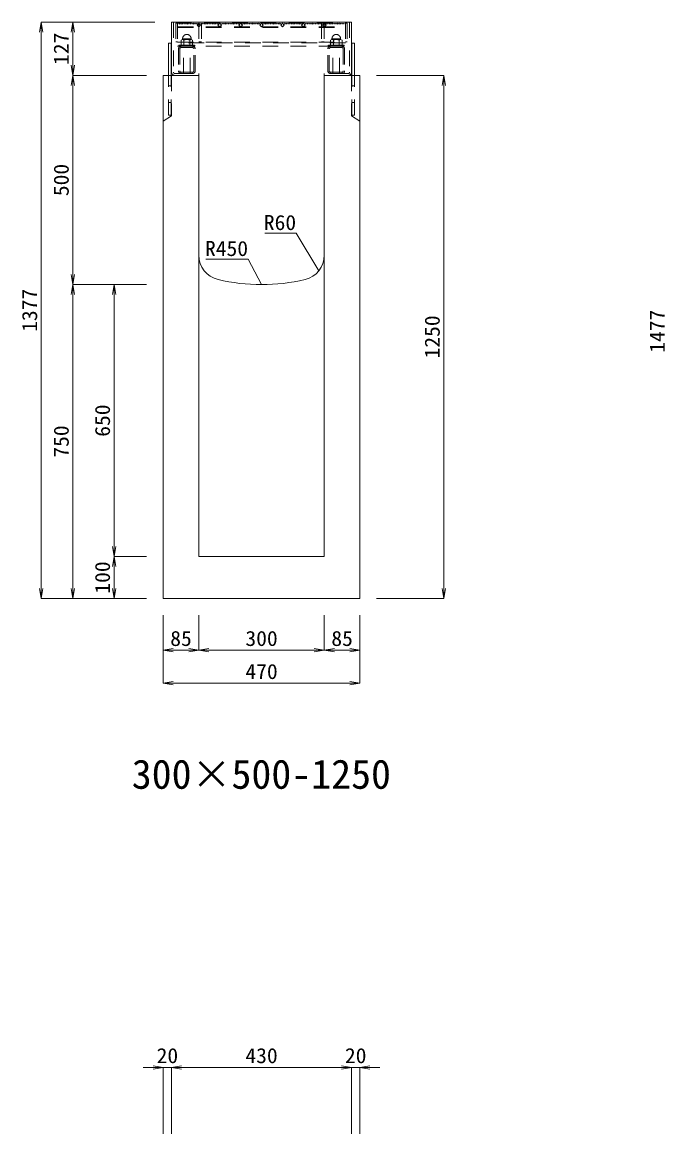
# Model space of a CAD drawing. Units: millimetres at full size; some dimension numbers follow another scale. Extents: x -734 to 58102, y 49499 to 87169.
# Drawn here: x 12738 to 14273, y 58301 to 60957 of the extents above; entities that cross this region are included whole.
import ezdxf
from ezdxf.enums import TextEntityAlignment as Align

# ---------------------------------------------------------------- set-up
doc = ezdxf.new("R2010")
doc.units = ezdxf.units.MM
doc.header["$LTSCALE"] = 50
doc.linetypes.add('USER1', pattern=[1.35, 0.75, -0.6])
doc.layers.add('0_2', color=7, linetype='Continuous')
for name, color, linetype, lineweight in [('寸法線', 7, 'Continuous', 13), ('引出線', 4, 'Continuous', 13), ('本体', 2, 'Continuous', 20), ('ｸﾞﾚｰﾁﾝｸﾞ', 7, 'USER1', 9)]:
    doc.layers.add(name, color=color, linetype=linetype, lineweight=lineweight)
doc.styles.add('ＭＳ 明朝', font='')
doc.styles.get('ＭＳ 明朝').set_extended_font_data('MS Mincho')

# ---------------------------------------------------------------- blocks, each defined once
blk = doc.blocks.new('open_arrow')
at = {"color": 0, "linetype": 'Continuous', "lineweight": -2}
blk.add_lwpolyline([(7.5, 1.25), (0, 0), (7.5, -1.25)], dxfattribs=at)

msp = doc.modelspace()

# ---------------------------------------------------------------- linework, layer by layer
at = {"layer": '寸法線'}
for p, q in [((12783.14, 59580.12), (12783.14, 60957.12)), ((13054.48, 60957.12), (12783.14, 60957.12)), ((12858.69, 60957.12), (12858.69, 60830.12)), ((13054.48, 60957.12), (12858.69, 60957.12)), ((12858.69, 60830.12), (12858.69, 60330.12)), ((13034.48, 60830.12), (12858.69, 60830.12)), ((13034.48, 60830.12), (12858.69, 60830.12)), ((13584.52, 60830.12), (13745.31, 60830.12)), ((13745.31, 60830.12), (13745.31, 59580.12)), ((13034.48, 60330.12), (12858.69, 60330.12)), ((12858.69, 60330.12), (12858.69, 59580.12)), ((13034.48, 60330.12), (12858.69, 60330.12)), ((12957.29, 59680.12), (12957.29, 60330.12)), ((13034.48, 60330.12), (12957.29, 60330.12)), ((13034.48, 59680.12), (12957.29, 59680.12)), ((12957.29, 59580.12), (12957.29, 59680.12)), ((13034.48, 59680.12), (12957.29, 59680.12)), ((13034.48, 59580.12), (12783.14, 59580.12)), ((13034.48, 59580.12), (12858.69, 59580.12)), ((13034.48, 59580.12), (12957.29, 59580.12)), ((13584.52, 59580.12), (13745.31, 59580.12)), ((13074.5, 59540.1), (13074.5, 59377.52)), ((13074.5, 59540.1), (13074.5, 59456.58)), ((13159.5, 59540.1), (13159.5, 59456.58)), ((13159.5, 59540.1), (13159.5, 59456.58)), ((13459.5, 59540.1), (13459.5, 59456.58)), ((13459.5, 59540.1), (13459.5, 59456.58)), ((13544.5, 59540.1), (13544.5, 59377.52)), ((13544.5, 59540.1), (13544.5, 59456.58)), ((13074.5, 59456.58), (13159.5, 59456.58)), ((13159.5, 59456.58), (13459.5, 59456.58)), ((13459.5, 59456.58), (13544.5, 59456.58)), ((13074.5, 59377.52), (13544.5, 59377.52)), ((13142.5, 58459.59), (13026.5, 58459.59)), ((13074.5, 58300.87), (13074.5, 58459.59)), ((13094.5, 58459.59), (13524.5, 58459.59)), ((13094.5, 58300.87), (13094.5, 58459.59)), ((13094.5, 58300.87), (13094.5, 58459.59)), ((13476.5, 58459.59), (13592.5, 58459.59)), ((13524.5, 58300.87), (13524.5, 58459.59)), ((13524.5, 58300.87), (13524.5, 58459.59)), ((13544.5, 58300.87), (13544.5, 58459.59))]:
    msp.add_line(p, q, dxfattribs=at)
at = {"layer": '引出線'}
for points in [[(13446.57, 60363.43), (13392.16, 60453.33), (13317.49, 60453.33)], [(13309.5, 60330.12), (13277.28, 60391.26), (13176.27, 60391.26)]]:
    msp.add_lwpolyline(points, dxfattribs=at)
at = {"layer": '本体'}
for p, q in [((13074.5, 60830.12), (13074.5, 59580.12)), ((13074.5, 60830.12), (13159.5, 60830.12)), ((13159.5, 60400.64), (13159.5, 60830.12)), ((13459.5, 60400.64), (13459.5, 60830.12)), ((13459.5, 60830.12), (13544.5, 60830.12)), ((13544.5, 59580.12), (13544.5, 60830.12)), ((13159.5, 60400.64), (13159.5, 59680.12)), ((13459.5, 60400.64), (13459.5, 59680.12)), ((13159.5, 59680.12), (13459.5, 59680.12)), ((13074.5, 59580.12), (13544.5, 59580.12))]:
    msp.add_line(p, q, dxfattribs=at)
at = {"layer": '本体', "linetype": 'USER1', "lineweight": 9}
for p, q in [((13094.51, 60830.12), (13094.51, 60733.11)), ((13524.51, 60830.12), (13524.51, 60733.11)), ((13074.51, 60720.61), (13094.51, 60733.11)), ((13544.51, 60720.61), (13524.51, 60733.11))]:
    msp.add_line(p, q, dxfattribs=at)
at = {"layer": '本体'}
for centre, radius, start, end in [((13219.5, 60400.64), 60, 180, 256.65785), ((13399.5, 60400.64), 60, 283.34237, 0), ((13309.5, 60780.12), 450, 256.65777, 283.34225)]:
    msp.add_arc(centre, radius, start, end, dxfattribs=at)
at = {"layer": 'ｸﾞﾚｰﾁﾝｸﾞ', "linetype": 'Continuous'}
for p, q in [((13094.5, 60957.12), (13524.5, 60957.12)), ((13094.5, 60837.75), (13094.5, 60957.12)), ((13524.5, 60830.12), (13524.5, 60957.12)), ((13093.5, 60907.11), (13087.5, 60907.11)), ((13087.5, 60830.12), (13087.5, 60907.11)), ((13093.5, 60830.12), (13093.5, 60907.11)), ((13525.5, 60907.11), (13531.5, 60907.11)), ((13525.5, 60830.12), (13525.5, 60907.11)), ((13531.5, 60830.12), (13531.5, 60907.11))]:
    msp.add_line(p, q, dxfattribs=at)
at = {"layer": 'ｸﾞﾚｰﾁﾝｸﾞ'}
for p, q in [((13099, 60957.12), (13099, 60837.62)), ((13104.5, 60954.62), (13104.5, 60910.62)), ((13109, 60954.62), (13109, 60910.62)), ((13109, 60954.62), (13109, 60899.62)), ((13109, 60946.12), (13510, 60946.12)), ((13109, 60944.62), (13510, 60944.62)), ((13112.2, 60954.62), (13113.1, 60952.52)), ((13113.1, 60952.52), (13114, 60954.62)), ((13116, 60954.62), (13116.9, 60952.52)), ((13116.9, 60952.52), (13117.8, 60954.62)), ((13119.8, 60954.62), (13120.7, 60952.52)), ((13120.7, 60952.52), (13121.6, 60954.62)), ((13123.6, 60954.62), (13124.5, 60952.52)), ((13124.5, 60952.52), (13125.4, 60954.62)), ((13127.4, 60954.62), (13128.3, 60952.52)), ((13128.3, 60952.52), (13129.2, 60954.62)), ((13131.2, 60954.62), (13132.1, 60952.52)), ((13132.1, 60952.52), (13133, 60954.62)), ((13135, 60954.62), (13135.9, 60952.52)), ((13135.9, 60952.52), (13136.8, 60954.62)), ((13138.8, 60954.62), (13139.7, 60952.52)), ((13139.7, 60952.52), (13140.6, 60954.62)), ((13142.6, 60954.62), (13143.5, 60952.52)), ((13143.5, 60952.52), (13144.4, 60954.62)), ((13146.4, 60954.62), (13147.3, 60952.52)), ((13147.3, 60952.52), (13148.2, 60954.62)), ((13150.2, 60954.62), (13151.1, 60952.52)), ((13151.1, 60952.52), (13152, 60954.62)), ((13154, 60954.62), (13154.9, 60952.52)), ((13154.9, 60952.52), (13155.8, 60954.62)), ((13159.5, 60954.62), (13155.26, 60950.37)), ((13155.26, 60950.37), (13159.5, 60946.13)), ((13163.74, 60950.37), (13159.5, 60954.62)), ((13159.5, 60946.13), (13163.74, 60950.37)), ((13159.5, 60946.13), (13160, 60946.63)), ((13160, 60954.62), (13160, 60910.62)), ((13164.5, 60954.62), (13165.4, 60952.52)), ((13165.4, 60952.52), (13166.3, 60954.62)), ((13166, 60954.62), (13166, 60910.62)), ((13168.3, 60954.62), (13169.2, 60952.52)), ((13169.2, 60952.52), (13170.1, 60954.62)), ((13172.1, 60954.62), (13173, 60952.52)), ((13173, 60952.52), (13173.9, 60954.62)), ((13175.9, 60954.62), (13176.8, 60952.52)), ((13176.8, 60952.52), (13177.7, 60954.62)), ((13179.7, 60954.62), (13180.6, 60952.52)), ((13180.6, 60952.52), (13181.5, 60954.62)), ((13183.5, 60954.62), (13184.4, 60952.52)), ((13184.4, 60952.52), (13185.3, 60954.62)), ((13187.3, 60954.62), (13188.2, 60952.52)), ((13188.2, 60952.52), (13189.1, 60954.62)), ((13191.1, 60954.62), (13192, 60952.52)), ((13192, 60952.52), (13192.9, 60954.62)), ((13194.9, 60954.62), (13195.8, 60952.52)), ((13195.8, 60952.52), (13196.7, 60954.62)), ((13198.7, 60954.62), (13199.6, 60952.52)), ((13199.6, 60952.52), (13200.5, 60954.62)), ((13202.5, 60954.62), (13203.4, 60952.52)), ((13203.4, 60952.52), (13204.3, 60954.62)), ((13209.5, 60954.62), (13205.26, 60950.37)), ((13205.26, 60950.37), (13209.5, 60946.13)), ((13213.74, 60950.37), (13209.5, 60954.62)), ((13209.5, 60946.13), (13213.74, 60950.37)), ((13214.5, 60954.62), (13215.4, 60952.52)), ((13215.4, 60952.52), (13216.3, 60954.62)), ((13218.3, 60954.62), (13219.2, 60952.52)), ((13219.2, 60952.52), (13220.1, 60954.62)), ((13222.1, 60954.62), (13223, 60952.52)), ((13223, 60952.52), (13223.9, 60954.62)), ((13225.9, 60954.62), (13226.8, 60952.52)), ((13226.8, 60952.52), (13227.7, 60954.62)), ((13229.7, 60954.62), (13230.6, 60952.52)), ((13230.6, 60952.52), (13231.5, 60954.62)), ((13233.5, 60954.62), (13234.4, 60952.52)), ((13234.4, 60952.52), (13235.3, 60954.62)), ((13237.3, 60954.62), (13238.2, 60952.52)), ((13238.2, 60952.52), (13239.1, 60954.62)), ((13241.1, 60954.62), (13242, 60952.52)), ((13242, 60952.52), (13242.9, 60954.62)), ((13244.9, 60954.62), (13245.8, 60952.52)), ((13245.8, 60952.52), (13246.7, 60954.62)), ((13248.7, 60954.62), (13249.6, 60952.52)), ((13249.6, 60952.52), (13250.5, 60954.62)), ((13252.5, 60954.62), (13253.4, 60952.52)), ((13253.4, 60952.52), (13254.3, 60954.62)), ((13259.5, 60954.62), (13255.26, 60950.37)), ((13255.26, 60950.37), (13259.5, 60946.13)), ((13263.74, 60950.37), (13259.5, 60954.62)), ((13259.5, 60946.13), (13263.74, 60950.37)), ((13264.5, 60954.62), (13265.4, 60952.52)), ((13265.4, 60952.52), (13266.3, 60954.62)), ((13268.3, 60954.62), (13269.2, 60952.52)), ((13269.2, 60952.52), (13270.1, 60954.62)), ((13272.1, 60954.62), (13273, 60952.52)), ((13273, 60952.52), (13273.9, 60954.62)), ((13275.9, 60954.62), (13276.8, 60952.52)), ((13276.8, 60952.52), (13277.7, 60954.62)), ((13279.7, 60954.62), (13280.6, 60952.52)), ((13280.6, 60952.52), (13281.5, 60954.62)), ((13283.5, 60954.62), (13284.4, 60952.52)), ((13284.4, 60952.52), (13285.3, 60954.62)), ((13287.3, 60954.62), (13288.2, 60952.52)), ((13288.2, 60952.52), (13289.1, 60954.62)), ((13291.1, 60954.62), (13292, 60952.52)), ((13292, 60952.52), (13292.9, 60954.62)), ((13294.9, 60954.62), (13295.8, 60952.52)), ((13295.8, 60952.52), (13296.7, 60954.62)), ((13298.7, 60954.62), (13299.6, 60952.52)), ((13299.6, 60952.52), (13300.5, 60954.62)), ((13302.5, 60954.62), (13303.4, 60952.52)), ((13303.4, 60952.52), (13304.3, 60954.62)), ((13309.5, 60954.62), (13305.26, 60950.37)), ((13305.26, 60950.37), (13309.5, 60946.13)), ((13309.5, 60954.62), (13313.74, 60950.37)), ((13313.74, 60950.37), (13309.5, 60946.13)), ((13315.6, 60952.52), (13314.7, 60954.62)), ((13316.5, 60954.62), (13315.6, 60952.52)), ((13319.4, 60952.52), (13318.5, 60954.62)), ((13320.3, 60954.62), (13319.4, 60952.52)), ((13323.2, 60952.52), (13322.3, 60954.62)), ((13324.1, 60954.62), (13323.2, 60952.52)), ((13327, 60952.52), (13326.1, 60954.62)), ((13327.9, 60954.62), (13327, 60952.52)), ((13330.8, 60952.52), (13329.9, 60954.62)), ((13331.7, 60954.62), (13330.8, 60952.52)), ((13334.6, 60952.52), (13333.7, 60954.62)), ((13335.5, 60954.62), (13334.6, 60952.52)), ((13338.4, 60952.52), (13337.5, 60954.62)), ((13339.3, 60954.62), (13338.4, 60952.52)), ((13342.2, 60952.52), (13341.3, 60954.62)), ((13343.1, 60954.62), (13342.2, 60952.52)), ((13346, 60952.52), (13345.1, 60954.62)), ((13346.9, 60954.62), (13346, 60952.52)), ((13349.8, 60952.52), (13348.9, 60954.62)), ((13350.7, 60954.62), (13349.8, 60952.52)), ((13353.6, 60952.52), (13352.7, 60954.62)), ((13354.5, 60954.62), (13353.6, 60952.52)), ((13355.26, 60950.37), (13359.5, 60954.62)), ((13359.5, 60946.13), (13355.26, 60950.37)), ((13359.5, 60954.62), (13363.74, 60950.37)), ((13363.74, 60950.37), (13359.5, 60946.13)), ((13365.6, 60952.52), (13364.7, 60954.62)), ((13366.5, 60954.62), (13365.6, 60952.52)), ((13369.4, 60952.52), (13368.5, 60954.62)), ((13370.3, 60954.62), (13369.4, 60952.52)), ((13373.2, 60952.52), (13372.3, 60954.62)), ((13374.1, 60954.62), (13373.2, 60952.52)), ((13377, 60952.52), (13376.1, 60954.62)), ((13377.9, 60954.62), (13377, 60952.52)), ((13380.8, 60952.52), (13379.9, 60954.62)), ((13381.7, 60954.62), (13380.8, 60952.52)), ((13384.6, 60952.52), (13383.7, 60954.62)), ((13385.5, 60954.62), (13384.6, 60952.52)), ((13388.4, 60952.52), (13387.5, 60954.62)), ((13389.3, 60954.62), (13388.4, 60952.52)), ((13392.2, 60952.52), (13391.3, 60954.62)), ((13393.1, 60954.62), (13392.2, 60952.52)), ((13396, 60952.52), (13395.1, 60954.62)), ((13396.9, 60954.62), (13396, 60952.52)), ((13399.8, 60952.52), (13398.9, 60954.62)), ((13400.7, 60954.62), (13399.8, 60952.52)), ((13403.6, 60952.52), (13402.7, 60954.62)), ((13404.5, 60954.62), (13403.6, 60952.52)), ((13405.26, 60950.37), (13409.5, 60954.62)), ((13409.5, 60946.13), (13405.26, 60950.37)), ((13409.5, 60954.62), (13413.74, 60950.37)), ((13413.74, 60950.37), (13409.5, 60946.13)), ((13415.6, 60952.52), (13414.7, 60954.62)), ((13416.5, 60954.62), (13415.6, 60952.52)), ((13419.4, 60952.52), (13418.5, 60954.62)), ((13420.3, 60954.62), (13419.4, 60952.52)), ((13423.2, 60952.52), (13422.3, 60954.62)), ((13424.1, 60954.62), (13423.2, 60952.52)), ((13427, 60952.52), (13426.1, 60954.62)), ((13427.9, 60954.62), (13427, 60952.52)), ((13430.8, 60952.52), (13429.9, 60954.62)), ((13431.7, 60954.62), (13430.8, 60952.52)), ((13434.6, 60952.52), (13433.7, 60954.62)), ((13435.5, 60954.62), (13434.6, 60952.52)), ((13438.4, 60952.52), (13437.5, 60954.62)), ((13439.3, 60954.62), (13438.4, 60952.52)), ((13442.2, 60952.52), (13441.3, 60954.62)), ((13443.1, 60954.62), (13442.2, 60952.52)), ((13446, 60952.52), (13445.1, 60954.62)), ((13446.9, 60954.62), (13446, 60952.52)), ((13449.8, 60952.52), (13448.9, 60954.62)), ((13450.7, 60954.62), (13449.8, 60952.52)), ((13453.6, 60952.52), (13452.7, 60954.62)), ((13453, 60954.62), (13453, 60910.62)), ((13454.5, 60954.62), (13453.6, 60952.52)), ((13455.26, 60950.37), (13459.5, 60954.62)), ((13459.5, 60946.13), (13455.26, 60950.37)), ((13459, 60954.62), (13459, 60910.62)), ((13459.5, 60946.13), (13459, 60946.63)), ((13459.5, 60954.62), (13463.74, 60950.37)), ((13463.74, 60950.37), (13459.5, 60946.13)), ((13464.1, 60952.52), (13463.2, 60954.62)), ((13465, 60954.62), (13464.1, 60952.52)), ((13467.9, 60952.52), (13467, 60954.62)), ((13468.8, 60954.62), (13467.9, 60952.52)), ((13471.7, 60952.52), (13470.8, 60954.62)), ((13472.6, 60954.62), (13471.7, 60952.52)), ((13475.5, 60952.52), (13474.6, 60954.62)), ((13476.4, 60954.62), (13475.5, 60952.52)), ((13479.3, 60952.52), (13478.4, 60954.62)), ((13480.2, 60954.62), (13479.3, 60952.52)), ((13483.1, 60952.52), (13482.2, 60954.62)), ((13484, 60954.62), (13483.1, 60952.52)), ((13486.9, 60952.52), (13486, 60954.62)), ((13487.8, 60954.62), (13486.9, 60952.52)), ((13490.7, 60952.52), (13489.8, 60954.62)), ((13491.6, 60954.62), (13490.7, 60952.52)), ((13494.5, 60952.52), (13493.6, 60954.62)), ((13495.4, 60954.62), (13494.5, 60952.52)), ((13498.3, 60952.52), (13497.4, 60954.62)), ((13499.2, 60954.62), (13498.3, 60952.52)), ((13502.1, 60952.52), (13501.2, 60954.62)), ((13503, 60954.62), (13502.1, 60952.52)), ((13505.9, 60952.52), (13505, 60954.62)), ((13506.8, 60954.62), (13505.9, 60952.52)), ((13510, 60954.62), (13510, 60910.62)), ((13510, 60954.62), (13510, 60899.62)), ((13514.5, 60954.62), (13514.5, 60910.62)), ((13520, 60957.12), (13520, 60837.62)), ((13104.5, 60910.62), (13109, 60910.62)), ((13109, 60909.62), (13510, 60909.62)), ((13510, 60908.12), (13109, 60908.12)), ((13117.15, 60914.42), (13120.61, 60915.62)), ((13117.15, 60902.62), (13117.15, 60914.42)), ((13120.61, 60917.62), (13141.39, 60917.62)), ((13120.61, 60915.62), (13120.61, 60917.62)), ((13120.61, 60915.62), (13124.08, 60914.42)), ((13141.39, 60915.62), (13120.61, 60915.62)), ((13124.08, 60914.42), (13131, 60915.62)), ((13124.08, 60902.62), (13124.08, 60914.42)), ((13131, 60915.62), (13137.93, 60914.42)), ((13137.93, 60914.42), (13141.39, 60915.62)), ((13137.93, 60914.42), (13137.93, 60902.62)), ((13141.39, 60917.62), (13141.39, 60915.62)), ((13141.39, 60915.62), (13144.85, 60914.42)), ((13144.85, 60914.42), (13144.85, 60902.62)), ((13160, 60910.62), (13166, 60910.62)), ((13459, 60910.62), (13453, 60910.62)), ((13477.61, 60915.62), (13474.15, 60914.42)), ((13474.15, 60914.42), (13474.15, 60902.62)), ((13498.39, 60917.62), (13477.61, 60917.62)), ((13477.61, 60917.62), (13477.61, 60915.62)), ((13481.07, 60914.42), (13477.61, 60915.62)), ((13477.61, 60915.62), (13498.39, 60915.62)), ((13488, 60915.62), (13481.07, 60914.42)), ((13481.07, 60914.42), (13481.07, 60902.62)), ((13494.92, 60914.42), (13488, 60915.62)), ((13498.39, 60915.62), (13494.92, 60914.42)), ((13494.92, 60902.62), (13494.92, 60914.42)), ((13498.39, 60915.62), (13498.39, 60917.62)), ((13501.85, 60914.42), (13498.39, 60915.62)), ((13501.85, 60902.62), (13501.85, 60914.42)), ((13514.5, 60910.62), (13510, 60910.62)), ((13109, 60899.62), (13510, 60899.62)), ((13111, 60893.22), (13111, 60841.02)), ((13112, 60902.62), (13150, 60902.62)), ((13112, 60902.62), (13131, 60902.62)), ((13112, 60899.62), (13112, 60902.62)), ((13150, 60899.62), (13112, 60899.62)), ((13114.2, 60893.22), (13114.2, 60841.02)), ((13116.5, 60899.55), (13116.5, 60896.29)), ((13131, 60902.62), (13117.15, 60902.62)), ((13144.6, 60899.62), (13117.4, 60899.62)), ((13144.6, 60899.62), (13117.4, 60899.62)), ((13144.6, 60896.42), (13117.4, 60896.42)), ((13123, 60834.62), (13123, 60899.62)), ((13123, 60899.62), (13139, 60899.62)), ((13131, 60902.62), (13124.08, 60902.62)), ((13144.85, 60902.62), (13131, 60902.62)), ((13139, 60834.62), (13139, 60899.62)), ((13145.5, 60899.55), (13145.5, 60896.29)), ((13147.8, 60841.02), (13147.8, 60893.22)), ((13150, 60902.62), (13150, 60899.62)), ((13151, 60841.02), (13151, 60893.22)), ((13468, 60841.02), (13468, 60893.22)), ((13507, 60902.62), (13469, 60902.62)), ((13469, 60902.62), (13469, 60899.62)), ((13469, 60899.62), (13507, 60899.62)), ((13471.2, 60841.02), (13471.2, 60893.22)), ((13473.5, 60899.55), (13473.5, 60896.29)), ((13474.15, 60902.62), (13488, 60902.62)), ((13474.4, 60899.62), (13501.6, 60899.62)), ((13474.4, 60899.62), (13501.6, 60899.62)), ((13474.4, 60896.42), (13501.6, 60896.42)), ((13480, 60834.62), (13480, 60899.62)), ((13496, 60899.62), (13480, 60899.62)), ((13488, 60902.62), (13501.85, 60902.62)), ((13507, 60902.62), (13488, 60902.62)), ((13488, 60902.62), (13494.92, 60902.62)), ((13496, 60834.62), (13496, 60899.62)), ((13502.5, 60899.55), (13502.5, 60896.29)), ((13504.8, 60893.22), (13504.8, 60841.02)), ((13507, 60899.62), (13507, 60902.62)), ((13508, 60893.22), (13508, 60841.02)), ((13087.5, 60735.12), (13087.5, 60830.12)), ((13093.5, 60735.12), (13093.5, 60830.12)), ((13102, 60834.62), (13159.5, 60834.62)), ((13116.5, 60837.95), (13116.5, 60834.68)), ((13117.4, 60837.82), (13144.6, 60837.82)), ((13117.4, 60834.62), (13144.6, 60834.62)), ((13145.5, 60837.95), (13145.5, 60834.68)), ((13159.5, 60834.62), (13159.5, 60830.12)), ((13517, 60834.62), (13459.5, 60834.62)), ((13459.5, 60834.62), (13459.5, 60830.12)), ((13473.5, 60837.95), (13473.5, 60834.68)), ((13501.6, 60837.82), (13474.4, 60837.82)), ((13501.6, 60834.62), (13474.4, 60834.62)), ((13502.5, 60837.95), (13502.5, 60834.68)), ((13525.5, 60735.12), (13525.5, 60830.12)), ((13531.5, 60735.12), (13531.5, 60830.12)), ((13087.5, 60805.12), (13093.5, 60805.12)), ((13525.5, 60805.12), (13531.5, 60805.12)), ((13087.5, 60765.12), (13093.5, 60765.12)), ((13525.5, 60765.12), (13531.5, 60765.12)), ((13093.5, 60735.12), (13087.5, 60735.12)), ((13525.5, 60735.12), (13531.5, 60735.12))]:
    msp.add_line(p, q, dxfattribs=at)
at = {"layer": 'ｸﾞﾚｰﾁﾝｸﾞ', "lineweight": 5}
msp.add_line((13104.5, 60954.62), (13514.5, 60954.62), dxfattribs=at)
at = {"layer": 'ｸﾞﾚｰﾁﾝｸﾞ'}
for centre, radius, start, end in [((13131, 60917.62), 10.25, 0, 180), ((13488, 60917.62), 10.25, 0, 180), ((13117.4, 60893.22), 6.4, 90, 180), ((13117.4, 60893.22), 3.2, 90, 180), ((13144.6, 60893.22), 6.4, 0, 90), ((13144.6, 60893.22), 3.2, 0, 90), ((13474.4, 60893.22), 6.4, 90, 180), ((13474.4, 60893.22), 3.2, 90, 180), ((13501.6, 60893.22), 6.4, 0, 90), ((13501.6, 60893.22), 3.2, 0, 90), ((13102, 60837.62), 7.5, 179.01874, 270), ((13102, 60837.62), 3, 180, 270), ((13117.4, 60841.02), 6.4, 180, 270), ((13117.4, 60841.02), 3.2, 180, 270), ((13144.6, 60841.02), 6.4, 270, 0), ((13144.6, 60841.02), 3.2, 270, 0), ((13474.4, 60841.02), 6.4, 180, 270), ((13474.4, 60841.02), 3.2, 180, 270), ((13501.6, 60841.02), 6.4, 270, 0), ((13501.6, 60841.02), 3.2, 270, 0), ((13517, 60837.62), 7.5, 270, 0), ((13517, 60837.62), 3, 270, 0)]:
    msp.add_arc(centre, radius, start, end, dxfattribs=at)

# ---------------------------------------------------------------- block references
at = {"layer": '寸法線', "xscale": 3.2, "yscale": 3.2}
for p, rotation in [((12783.14, 60957.12), 270), ((12858.69, 60957.12), 270), ((12858.69, 60830.12), 90), ((12858.69, 60830.12), 270), ((13745.31, 60830.12), 270), ((12858.69, 60330.12), 90), ((12858.69, 60330.12), 270), ((12957.29, 60330.12), 270), ((12957.29, 59680.12), 90), ((12957.29, 59680.12), 270), ((12783.14, 59580.12), 90), ((12858.69, 59580.12), 90), ((12957.29, 59580.12), 90), ((13745.31, 59580.12), 90), ((13159.5, 59456.58), 180), ((13459.5, 59456.58), 180), ((13544.5, 59456.58), 180), ((13544.5, 59377.52), 180), ((13074.5, 58459.59), 180), ((13524.5, 58459.59), 180), ((13524.5, 58459.59), 180)]:
    msp.add_blockref('open_arrow', p, dxfattribs=dict(at, rotation=rotation))
for p in [(13074.5, 59456.58), (13159.5, 59456.58), (13459.5, 59456.58), (13074.5, 59377.52), (13094.5, 58459.59), (13094.5, 58459.59), (13544.5, 58459.59)]:
    msp.add_blockref('open_arrow', p, dxfattribs=at)
at = {"layer": '引出線', "xscale": 0.0533, "yscale": 0.0533}
for p, rotation in [((13446.57, 60363.43), 121.2), ((13309.5, 60330.12), 117.8)]:
    msp.add_blockref('open_arrow', p, dxfattribs=dict(at, rotation=rotation))

# ---------------------------------------------------------------- texts
at = {"layer": '0_2', "style": 'ＭＳ 明朝'}
msp.add_text('300×500-1250', height=70.05, dxfattribs=at).set_placement((13309.02, 59160.29), align=Align.MIDDLE_CENTER)
at = {"layer": '寸法線', "style": 'ＭＳ 明朝', "width": 1.05}
for s, p in [('127', (12830.67, 60893.62)), ('500', (12830.67, 60580.12)), ('1377', (12755.12, 60268.62)), ('1250', (13717.29, 60205.12)), ('1477', (14255.12, 60218.62)), ('650', (12929.27, 60005.12)), ('750', (12830.67, 59955.12)), ('100', (12929.27, 59630.12))]:
    msp.add_text(s, height=36.03, rotation=90, dxfattribs=at).set_placement(p, align=Align.MIDDLE_CENTER)
for s, p in [('85', (13117, 59484.6)), ('300', (13309.5, 59484.6)), ('85', (13502, 59484.6)), ('470', (13309.5, 59405.54)), ('20', (13084.5, 58487.61)), ('430', (13309.5, 58487.61)), ('20', (13534.5, 58487.61))]:
    msp.add_text(s, height=36.03, dxfattribs=at).set_placement(p, align=Align.MIDDLE_CENTER)
at = {"layer": '引出線', "style": 'ＭＳ 明朝', "width": 1.05}
for s, p in [('R60', (13392.16, 60496.53)), ('R450', (13277.28, 60434.46))]:
    msp.add_text(s, height=36.03, dxfattribs=at).set_placement(p, align=Align.TOP_RIGHT)

doc.saveas('drawing.dxf')
